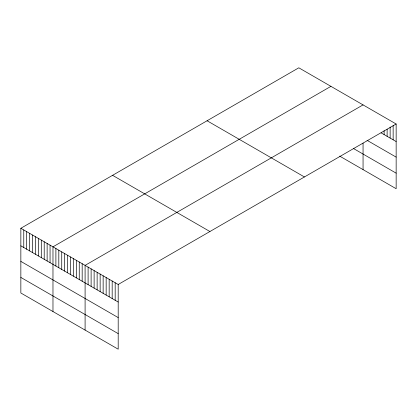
<?xml version="1.0" encoding="UTF-8"?>
<svg xmlns="http://www.w3.org/2000/svg" width="417" height="417" viewBox="0 0 417 417"><rect width="100%" height="100%" fill="white"/><g stroke="black" fill="none" stroke-linecap="round" stroke-linejoin="round"><path stroke-width="0.63" d="M20.85 228.281L118.193 284.483L118.193 349.196L20.85 292.995L20.85 228.281L298.807 67.804L396.15 124.005L396.15 188.719L339.693 156.12M330.931 86.35L52.975 246.828L52.975 311.541M363.056 104.896L85.094 265.374L85.094 330.087M118.193 284.483L396.15 124.005M381.107 132.861L396.15 141.551M367.064 140.32L396.15 157.115M353.319 148.426L396.15 173.154M207.082 120.763L304.426 176.964M112.574 175.322L209.918 231.524M20.85 245.827L118.193 302.028M20.85 261.391L118.193 317.592M20.85 277.43L118.193 333.631M393.142 125.517L393.142 139.81M390.135 127.029L390.135 138.074M387.122 129.192L387.122 136.338M384.114 130.703L384.114 134.602M363.056 143.14L363.056 169.61M115.181 282.747L115.181 300.292M112.173 281.006L112.173 298.551M109.165 279.27L109.165 296.815M106.158 277.534L106.158 295.08M103.145 275.799L103.145 293.339M100.137 274.058L100.137 291.603M97.13 272.322L97.13 289.867M94.122 270.586L94.122 288.131M91.115 268.85L91.115 286.39M88.102 267.109L88.102 284.655M82.175 263.69L82.175 281.235M79.256 262.001L79.256 279.546M76.337 260.317L76.337 277.863M73.413 258.629L73.413 276.174M70.494 256.945L70.494 274.49M67.575 255.256L67.575 272.801M64.656 253.572L64.656 271.118M61.732 251.889L61.732 269.429M58.813 250.2L58.813 267.745M55.894 248.516L55.894 266.056M50.05 245.144L50.05 262.689M47.131 243.455L47.131 261M44.212 241.771L44.212 259.317M41.293 240.083L41.293 257.628M38.369 238.399L38.369 255.944M35.45 236.71L35.45 254.255M32.531 235.026L32.531 252.572M29.612 233.343L29.612 250.883M26.688 231.654L26.688 249.199M23.769 229.97L23.769 247.516"/></g></svg>
